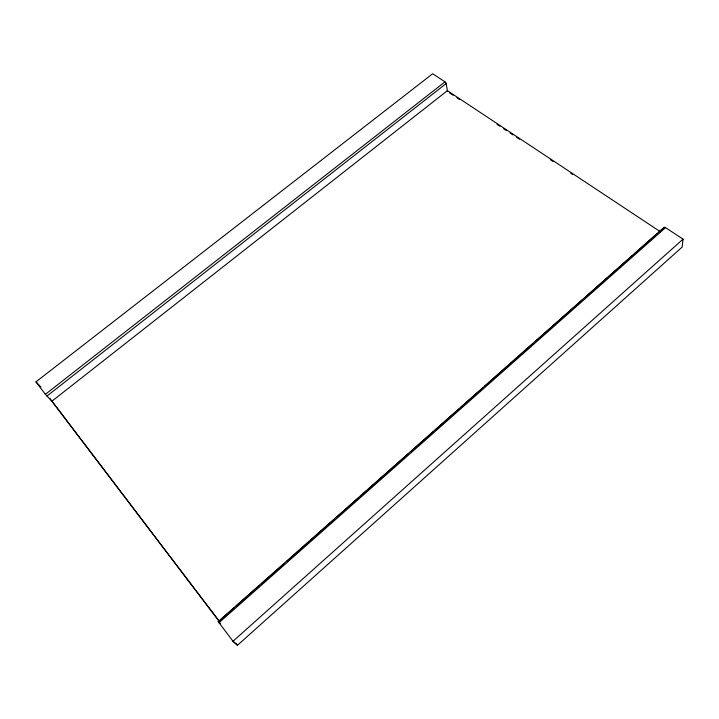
<?xml version="1.0" encoding="UTF-8"?>
<svg xmlns="http://www.w3.org/2000/svg" width="719" height="719" viewBox="0 0 719 719"><rect width="100%" height="100%" fill="white"/><g stroke="black" fill="none" stroke-linecap="round" stroke-linejoin="round"><path stroke-width="1.08" d="M658.82 232.255L663.862 227.797A1.995 0.998 45.3 0 1 665.533 227.626L683.05 239.139L682.133 247.084L237.513 645.249L232.992 641.267L218.217 621.62L664.023 227.411M232.992 641.267L683.05 239.139M234.358 607.618L218.423 621.782L220.517 623.67L218.217 621.62M236.039 606.126L259.577 585.32M261.285 583.873L283.951 563.759M286.504 561.566L309.161 541.461M310.842 539.978L334.38 519.163M336.088 517.707L358.754 497.611M360.435 496.119L383.973 475.313M385.672 473.848L408.347 453.752M410.891 451.55L433.557 431.454M435.256 429.989L458.776 409.156M460.475 407.691L483.15 387.604M484.831 386.112L508.369 365.306M510.059 363.832L532.743 343.745M535.269 341.534L557.953 321.447M559.643 319.973L582.336 299.895M584.862 297.675L607.546 277.597M609.236 276.114L632.765 255.299M634.446 253.807L657.139 233.738M218.936 622.753L665.533 227.626M52.514 401.876L45.396 394.327L444.989 81.849A1.465 0.629 53.9 0 1 446.166 83.557L447.551 91.565M46.906 396.097L446.166 83.557M45.396 394.327L35.95 381.879L432.667 73.751L444.989 81.849M660.536 231.842L447.398 90.666L51.885 401.229L219.196 621.36M449.42 92.805L453.15 95.276M456.889 97.757L459.693 99.608M497.045 124.378L499.849 126.229M503.579 128.71L506.383 130.57M510.113 133.042L512.917 134.902M516.655 137.374L519.46 139.234M550.269 159.663L553.073 161.523M570.814 173.288L572.684 174.528M232.929 641.186L237.513 645.249L236.2 643.514M35.95 381.879L40.92 387.038M49.8 398.317L219.025 620.928"/></g></svg>
